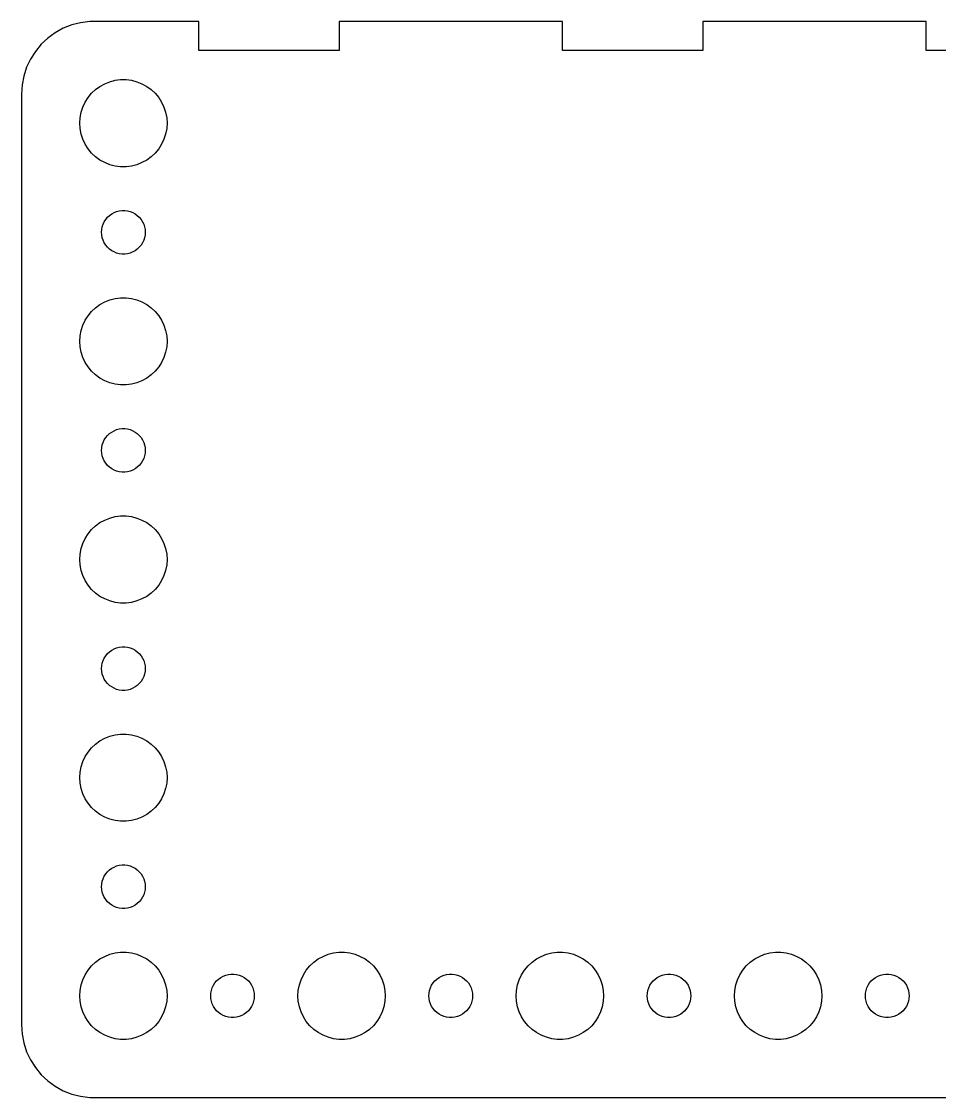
# Model space of a CAD drawing. Header units: metres. Extents: x -67 to 67, y 215 to 457.
# Drawn here: x -67 to -3.9, y 383 to 457 of the extents above; entities that cross this region are included whole.
import ezdxf

# ---------------------------------------------------------------- set-up
doc = ezdxf.new("R2010")
doc.units = ezdxf.units.M

msp = doc.modelspace()

# ---------------------------------------------------------------- linework, layer by layer
for p, q in [((-64.1289, 456.524), (-64.6791, 456.222)), ((-63.5451, 456.755), (-64.1289, 456.524)), ((-62.9369, 456.911), (-63.5451, 456.755)), ((-62.3139, 456.99), (-62.9369, 456.911)), ((-54.8205, 456.99), (-62.3139, 456.99)), ((-54.8205, 455), (-54.8205, 456.99)), ((-29.8205, 456.99), (-45.1795, 456.99)), ((-45.1795, 456.99), (-45.1795, 455)), ((-29.8205, 455), (-29.8205, 456.99)), ((-4.82053, 456.99), (-20.1795, 456.99)), ((-20.1795, 456.99), (-20.1795, 455)), ((-4.82053, 455), (-4.82053, 456.99)), ((-65.1871, 455.853), (-65.6448, 455.423)), ((-64.6791, 456.222), (-65.1871, 455.853)), ((-65.6448, 455.423), (-66.0451, 454.939)), ((-45.1795, 455), (-54.8205, 455)), ((-20.1795, 455), (-29.8205, 455)), ((4.82053, 455), (-4.82053, 455)), ((-66.3815, 454.409), (-66.6489, 453.841)), ((-66.0451, 454.939), (-66.3815, 454.409)), ((-66.6489, 453.841), (-66.8429, 453.243)), ((-66.8429, 453.243), (-66.9606, 452.627)), ((-61.2773, 452.714), (-60.927, 452.853)), ((-60.927, 452.853), (-60.5621, 452.947)), ((-60.5621, 452.947), (-60.1884, 452.994)), ((-60.1884, 452.994), (-59.8116, 452.994)), ((-59.8116, 452.994), (-59.4379, 452.947)), ((-59.4379, 452.947), (-59.0729, 452.853)), ((-59.0729, 452.853), (-58.7227, 452.714)), ((-66.9606, 452.627), (-67, 452)), ((-62.427, 451.763), (-62.1869, 452.054)), ((-62.1869, 452.054), (-61.9123, 452.312)), ((-61.9123, 452.312), (-61.6075, 452.533)), ((-61.6075, 452.533), (-61.2773, 452.714)), ((-58.7227, 452.714), (-58.3925, 452.533)), ((-58.3925, 452.533), (-58.0877, 452.312)), ((-58.0877, 452.312), (-57.8131, 452.054)), ((-57.8131, 452.054), (-57.5729, 451.763)), ((-67, 452), (-67, 388)), ((-62.7893, 451.104), (-62.6289, 451.445)), ((-62.6289, 451.445), (-62.427, 451.763)), ((-57.5729, 451.763), (-57.3711, 451.445)), ((-57.3711, 451.445), (-57.2107, 451.104)), ((-62.9763, 450.376), (-62.9057, 450.746)), ((-62.9057, 450.746), (-62.7893, 451.104)), ((-57.2107, 451.104), (-57.0942, 450.746)), ((-57.0942, 450.746), (-57.0237, 450.376)), ((-63, 450), (-62.9763, 450.376)), ((-62.9763, 449.624), (-63, 450)), ((-57.0237, 450.376), (-57, 450)), ((-57, 450), (-57.0237, 449.624)), ((-62.9057, 449.254), (-62.9763, 449.624)), ((-62.7893, 448.896), (-62.9057, 449.254)), ((-57.0942, 449.254), (-57.2107, 448.896)), ((-57.0237, 449.624), (-57.0942, 449.254)), ((-62.6289, 448.555), (-62.7893, 448.896)), ((-62.427, 448.237), (-62.6289, 448.555)), ((-57.3711, 448.555), (-57.5729, 448.237)), ((-57.2107, 448.896), (-57.3711, 448.555)), ((-62.1869, 447.946), (-62.427, 448.237)), ((-61.9123, 447.688), (-62.1869, 447.946)), ((-61.6075, 447.467), (-61.9123, 447.688)), ((-58.0877, 447.688), (-58.3925, 447.467)), ((-57.8131, 447.946), (-58.0877, 447.688)), ((-57.5729, 448.237), (-57.8131, 447.946)), ((-61.2773, 447.286), (-61.6075, 447.467)), ((-60.927, 447.147), (-61.2773, 447.286)), ((-60.5621, 447.053), (-60.927, 447.147)), ((-60.1884, 447.006), (-60.5621, 447.053)), ((-59.8116, 447.006), (-60.1884, 447.006)), ((-59.4379, 447.053), (-59.8116, 447.006)), ((-59.0729, 447.147), (-59.4379, 447.053)), ((-58.7227, 447.286), (-59.0729, 447.147)), ((-58.3925, 447.467), (-58.7227, 447.286)), ((-60.6387, 443.857), (-60.4635, 443.927)), ((-60.4635, 443.927), (-60.2811, 443.973)), ((-60.2811, 443.973), (-60.0942, 443.997)), ((-60.0942, 443.997), (-59.9058, 443.997)), ((-59.9058, 443.997), (-59.7189, 443.973)), ((-59.7189, 443.973), (-59.5365, 443.927)), ((-59.5365, 443.927), (-59.3613, 443.857)), ((-61.3947, 443.052), (-61.3145, 443.223)), ((-61.3145, 443.223), (-61.2135, 443.382)), ((-61.2135, 443.382), (-61.0934, 443.527)), ((-61.0934, 443.527), (-60.9561, 443.656)), ((-60.9561, 443.656), (-60.8037, 443.766)), ((-60.8037, 443.766), (-60.6387, 443.857)), ((-59.3613, 443.857), (-59.1963, 443.766)), ((-59.1963, 443.766), (-59.0439, 443.656)), ((-59.0439, 443.656), (-58.9065, 443.527)), ((-58.9065, 443.527), (-58.7865, 443.382)), ((-58.7865, 443.382), (-58.6855, 443.223)), ((-58.6855, 443.223), (-58.6053, 443.052)), ((-61.5, 442.5), (-61.4882, 442.688)), ((-61.4882, 442.312), (-61.5, 442.5)), ((-61.4882, 442.688), (-61.4529, 442.873)), ((-61.4529, 442.873), (-61.3947, 443.052)), ((-58.6053, 443.052), (-58.5471, 442.873)), ((-58.5471, 442.873), (-58.5118, 442.688)), ((-58.5118, 442.688), (-58.5, 442.5)), ((-58.5, 442.5), (-58.5118, 442.312)), ((-61.4529, 442.127), (-61.4882, 442.312)), ((-61.3947, 441.948), (-61.4529, 442.127)), ((-61.3145, 441.777), (-61.3947, 441.948)), ((-61.2135, 441.618), (-61.3145, 441.777)), ((-58.6855, 441.777), (-58.7865, 441.618)), ((-58.6053, 441.948), (-58.6855, 441.777)), ((-58.5471, 442.127), (-58.6053, 441.948)), ((-58.5118, 442.312), (-58.5471, 442.127)), ((-61.0934, 441.473), (-61.2135, 441.618)), ((-60.9561, 441.344), (-61.0934, 441.473)), ((-60.8037, 441.234), (-60.9561, 441.344)), ((-60.6387, 441.143), (-60.8037, 441.234)), ((-60.4635, 441.073), (-60.6387, 441.143)), ((-60.2811, 441.027), (-60.4635, 441.073)), ((-60.0942, 441.003), (-60.2811, 441.027)), ((-59.9058, 441.003), (-60.0942, 441.003)), ((-59.7189, 441.027), (-59.9058, 441.003)), ((-59.5365, 441.073), (-59.7189, 441.027)), ((-59.3613, 441.143), (-59.5365, 441.073)), ((-59.1963, 441.234), (-59.3613, 441.143)), ((-59.0439, 441.344), (-59.1963, 441.234)), ((-58.9065, 441.473), (-59.0439, 441.344)), ((-58.7865, 441.618), (-58.9065, 441.473)), ((-60.5621, 437.947), (-60.1884, 437.994)), ((-60.1884, 437.994), (-59.8116, 437.994)), ((-59.8116, 437.994), (-59.4379, 437.947)), ((-62.1869, 437.054), (-61.9123, 437.312)), ((-61.9123, 437.312), (-61.6075, 437.533)), ((-61.6075, 437.533), (-61.2773, 437.714)), ((-61.2773, 437.714), (-60.927, 437.853)), ((-60.927, 437.853), (-60.5621, 437.947)), ((-59.4379, 437.947), (-59.0729, 437.853)), ((-59.0729, 437.853), (-58.7227, 437.714)), ((-58.7227, 437.714), (-58.3925, 437.533)), ((-58.3925, 437.533), (-58.0877, 437.312)), ((-58.0877, 437.312), (-57.8131, 437.054)), ((-62.6289, 436.445), (-62.427, 436.763)), ((-62.427, 436.763), (-62.1869, 437.054)), ((-57.8131, 437.054), (-57.5729, 436.763)), ((-57.5729, 436.763), (-57.3711, 436.445)), ((-62.9763, 435.376), (-62.9057, 435.746)), ((-62.9057, 435.746), (-62.7893, 436.104)), ((-62.7893, 436.104), (-62.6289, 436.445)), ((-57.3711, 436.445), (-57.2107, 436.104)), ((-57.2107, 436.104), (-57.0942, 435.746)), ((-57.0942, 435.746), (-57.0237, 435.376)), ((-63, 435), (-62.9763, 435.376)), ((-57.0237, 435.376), (-57, 435)), ((-62.9763, 434.624), (-63, 435)), ((-62.9057, 434.254), (-62.9763, 434.624)), ((-57.0237, 434.624), (-57.0942, 434.254)), ((-57, 435), (-57.0237, 434.624)), ((-62.7893, 433.896), (-62.9057, 434.254)), ((-62.6289, 433.555), (-62.7893, 433.896)), ((-62.427, 433.237), (-62.6289, 433.555)), ((-57.3711, 433.555), (-57.5729, 433.237)), ((-57.2107, 433.896), (-57.3711, 433.555)), ((-57.0942, 434.254), (-57.2107, 433.896)), ((-62.1869, 432.946), (-62.427, 433.237)), ((-61.9123, 432.688), (-62.1869, 432.946)), ((-57.8131, 432.946), (-58.0877, 432.688)), ((-57.5729, 433.237), (-57.8131, 432.946)), ((-61.6075, 432.467), (-61.9123, 432.688)), ((-61.2773, 432.286), (-61.6075, 432.467)), ((-60.927, 432.147), (-61.2773, 432.286)), ((-60.5621, 432.053), (-60.927, 432.147)), ((-60.1884, 432.006), (-60.5621, 432.053)), ((-59.4379, 432.053), (-59.8116, 432.006)), ((-59.0729, 432.147), (-59.4379, 432.053)), ((-58.7227, 432.286), (-59.0729, 432.147)), ((-58.3925, 432.467), (-58.7227, 432.286)), ((-58.0877, 432.688), (-58.3925, 432.467)), ((-59.8116, 432.006), (-60.1884, 432.006)), ((-61.3145, 428.223), (-61.2135, 428.382)), ((-61.2135, 428.382), (-61.0934, 428.527)), ((-61.0934, 428.527), (-60.9561, 428.656)), ((-60.9561, 428.656), (-60.8037, 428.766)), ((-60.8037, 428.766), (-60.6387, 428.857)), ((-60.6387, 428.857), (-60.4635, 428.927)), ((-60.4635, 428.927), (-60.2811, 428.973)), ((-60.2811, 428.973), (-60.0942, 428.997)), ((-60.0942, 428.997), (-59.9058, 428.997)), ((-59.9058, 428.997), (-59.7189, 428.973)), ((-59.7189, 428.973), (-59.5365, 428.927)), ((-59.5365, 428.927), (-59.3613, 428.857)), ((-59.3613, 428.857), (-59.1963, 428.766)), ((-59.1963, 428.766), (-59.0439, 428.656)), ((-59.0439, 428.656), (-58.9065, 428.527)), ((-58.9065, 428.527), (-58.7865, 428.382)), ((-58.7865, 428.382), (-58.6855, 428.223)), ((-61.5, 427.5), (-61.4882, 427.688)), ((-61.4882, 427.688), (-61.4529, 427.873)), ((-61.4529, 427.873), (-61.3947, 428.052)), ((-61.3947, 428.052), (-61.3145, 428.223)), ((-58.6855, 428.223), (-58.6053, 428.052)), ((-58.6053, 428.052), (-58.5471, 427.873)), ((-58.5471, 427.873), (-58.5118, 427.688)), ((-58.5118, 427.688), (-58.5, 427.5)), ((-61.4882, 427.312), (-61.5, 427.5)), ((-61.4529, 427.127), (-61.4882, 427.312)), ((-61.3947, 426.948), (-61.4529, 427.127)), ((-61.3145, 426.777), (-61.3947, 426.948)), ((-58.6053, 426.948), (-58.6855, 426.777)), ((-58.5471, 427.127), (-58.6053, 426.948)), ((-58.5118, 427.312), (-58.5471, 427.127)), ((-58.5, 427.5), (-58.5118, 427.312)), ((-61.2135, 426.618), (-61.3145, 426.777)), ((-61.0934, 426.473), (-61.2135, 426.618)), ((-60.9561, 426.344), (-61.0934, 426.473)), ((-60.8037, 426.234), (-60.9561, 426.344)), ((-60.6387, 426.143), (-60.8037, 426.234)), ((-60.4635, 426.073), (-60.6387, 426.143)), ((-59.3613, 426.143), (-59.5365, 426.073)), ((-59.1963, 426.234), (-59.3613, 426.143)), ((-59.0439, 426.344), (-59.1963, 426.234)), ((-58.9065, 426.473), (-59.0439, 426.344)), ((-58.7865, 426.618), (-58.9065, 426.473)), ((-58.6855, 426.777), (-58.7865, 426.618)), ((-60.2811, 426.027), (-60.4635, 426.073)), ((-60.0942, 426.003), (-60.2811, 426.027)), ((-59.9058, 426.003), (-60.0942, 426.003)), ((-59.7189, 426.027), (-59.9058, 426.003)), ((-59.5365, 426.073), (-59.7189, 426.027)), ((-61.9123, 422.312), (-61.6075, 422.533)), ((-61.6075, 422.533), (-61.2773, 422.714)), ((-61.2773, 422.714), (-60.927, 422.853)), ((-60.927, 422.853), (-60.5621, 422.947)), ((-60.5621, 422.947), (-60.1884, 422.994)), ((-60.1884, 422.994), (-59.8116, 422.994)), ((-59.8116, 422.994), (-59.4379, 422.947)), ((-59.4379, 422.947), (-59.0729, 422.853)), ((-59.0729, 422.853), (-58.7227, 422.714)), ((-58.7227, 422.714), (-58.3925, 422.533)), ((-58.3925, 422.533), (-58.0877, 422.312)), ((-62.6289, 421.445), (-62.427, 421.763)), ((-62.427, 421.763), (-62.1869, 422.054)), ((-62.1869, 422.054), (-61.9123, 422.312)), ((-58.0877, 422.312), (-57.8131, 422.054)), ((-57.8131, 422.054), (-57.5729, 421.763)), ((-57.5729, 421.763), (-57.3711, 421.445)), ((-62.9057, 420.746), (-62.7893, 421.104)), ((-62.7893, 421.104), (-62.6289, 421.445)), ((-57.3711, 421.445), (-57.2107, 421.104)), ((-57.2107, 421.104), (-57.0942, 420.746)), ((-63, 420), (-62.9763, 420.376)), ((-62.9763, 420.376), (-62.9057, 420.746)), ((-57.0942, 420.746), (-57.0237, 420.376)), ((-57.0237, 420.376), (-57, 420)), ((-62.9763, 419.624), (-63, 420)), ((-62.9057, 419.254), (-62.9763, 419.624)), ((-57.0237, 419.624), (-57.0942, 419.254)), ((-57, 420), (-57.0237, 419.624)), ((-62.7893, 418.896), (-62.9057, 419.254)), ((-62.6289, 418.555), (-62.7893, 418.896)), ((-57.2107, 418.896), (-57.3711, 418.555)), ((-57.0942, 419.254), (-57.2107, 418.896)), ((-62.427, 418.237), (-62.6289, 418.555)), ((-62.1869, 417.946), (-62.427, 418.237)), ((-57.5729, 418.237), (-57.8131, 417.946)), ((-57.3711, 418.555), (-57.5729, 418.237)), ((-61.9123, 417.688), (-62.1869, 417.946)), ((-61.6075, 417.467), (-61.9123, 417.688)), ((-61.2773, 417.286), (-61.6075, 417.467)), ((-60.927, 417.147), (-61.2773, 417.286)), ((-58.7227, 417.286), (-59.0729, 417.147)), ((-58.3925, 417.467), (-58.7227, 417.286)), ((-58.0877, 417.688), (-58.3925, 417.467)), ((-57.8131, 417.946), (-58.0877, 417.688)), ((-60.5621, 417.053), (-60.927, 417.147)), ((-60.1884, 417.006), (-60.5621, 417.053)), ((-59.8116, 417.006), (-60.1884, 417.006)), ((-59.4379, 417.053), (-59.8116, 417.006)), ((-59.0729, 417.147), (-59.4379, 417.053)), ((-61.0934, 413.527), (-60.9561, 413.656)), ((-60.9561, 413.656), (-60.8037, 413.766)), ((-60.8037, 413.766), (-60.6387, 413.857)), ((-60.6387, 413.857), (-60.4635, 413.927)), ((-60.4635, 413.927), (-60.2811, 413.973)), ((-60.2811, 413.973), (-60.0942, 413.997)), ((-60.0942, 413.997), (-59.9058, 413.997)), ((-59.9058, 413.997), (-59.7189, 413.973)), ((-59.7189, 413.973), (-59.5365, 413.927)), ((-59.5365, 413.927), (-59.3613, 413.857)), ((-59.3613, 413.857), (-59.1963, 413.766)), ((-59.1963, 413.766), (-59.0439, 413.656)), ((-59.0439, 413.656), (-58.9065, 413.527)), ((-61.4882, 412.688), (-61.4529, 412.873)), ((-61.4529, 412.873), (-61.3947, 413.052)), ((-61.3947, 413.052), (-61.3145, 413.223)), ((-61.3145, 413.223), (-61.2135, 413.382)), ((-61.2135, 413.382), (-61.0934, 413.527)), ((-58.9065, 413.527), (-58.7865, 413.382)), ((-58.7865, 413.382), (-58.6855, 413.223)), ((-58.6855, 413.223), (-58.6053, 413.052)), ((-58.6053, 413.052), (-58.5471, 412.873)), ((-58.5471, 412.873), (-58.5118, 412.688)), ((-61.5, 412.5), (-61.4882, 412.688)), ((-61.4882, 412.312), (-61.5, 412.5)), ((-61.4529, 412.127), (-61.4882, 412.312)), ((-61.3947, 411.948), (-61.4529, 412.127)), ((-58.5471, 412.127), (-58.6053, 411.948)), ((-58.5118, 412.312), (-58.5471, 412.127)), ((-58.5118, 412.688), (-58.5, 412.5)), ((-58.5, 412.5), (-58.5118, 412.312)), ((-61.3145, 411.777), (-61.3947, 411.948)), ((-61.2135, 411.618), (-61.3145, 411.777)), ((-61.0934, 411.473), (-61.2135, 411.618)), ((-60.9561, 411.344), (-61.0934, 411.473)), ((-60.8037, 411.234), (-60.9561, 411.344)), ((-59.0439, 411.344), (-59.1963, 411.234)), ((-58.9065, 411.473), (-59.0439, 411.344)), ((-58.7865, 411.618), (-58.9065, 411.473)), ((-58.6855, 411.777), (-58.7865, 411.618)), ((-58.6053, 411.948), (-58.6855, 411.777)), ((-60.6387, 411.143), (-60.8037, 411.234)), ((-60.4635, 411.073), (-60.6387, 411.143)), ((-60.2811, 411.027), (-60.4635, 411.073)), ((-60.0942, 411.003), (-60.2811, 411.027)), ((-59.9058, 411.003), (-60.0942, 411.003)), ((-59.7189, 411.027), (-59.9058, 411.003)), ((-59.5365, 411.073), (-59.7189, 411.027)), ((-59.3613, 411.143), (-59.5365, 411.073)), ((-59.1963, 411.234), (-59.3613, 411.143)), ((-61.6075, 407.533), (-61.2773, 407.714)), ((-61.2773, 407.714), (-60.927, 407.853)), ((-60.927, 407.853), (-60.5621, 407.947)), ((-60.5621, 407.947), (-60.1884, 407.994)), ((-60.1884, 407.994), (-59.8116, 407.994)), ((-59.8116, 407.994), (-59.4379, 407.947)), ((-59.4379, 407.947), (-59.0729, 407.853)), ((-59.0729, 407.853), (-58.7227, 407.714)), ((-58.7227, 407.714), (-58.3925, 407.533)), ((-62.427, 406.763), (-62.1869, 407.054)), ((-62.1869, 407.054), (-61.9123, 407.312)), ((-61.9123, 407.312), (-61.6075, 407.533)), ((-58.3925, 407.533), (-58.0877, 407.312)), ((-58.0877, 407.312), (-57.8131, 407.054)), ((-57.8131, 407.054), (-57.5729, 406.763)), ((-62.7893, 406.104), (-62.6289, 406.445)), ((-62.6289, 406.445), (-62.427, 406.763)), ((-57.5729, 406.763), (-57.3711, 406.445)), ((-57.3711, 406.445), (-57.2107, 406.104)), ((-62.9763, 405.376), (-62.9057, 405.746)), ((-62.9057, 405.746), (-62.7893, 406.104)), ((-57.2107, 406.104), (-57.0942, 405.746)), ((-57.0942, 405.746), (-57.0237, 405.376)), ((-63, 405), (-62.9763, 405.376)), ((-62.9763, 404.624), (-63, 405)), ((-57.0237, 405.376), (-57, 405)), ((-57, 405), (-57.0237, 404.624)), ((-62.9057, 404.254), (-62.9763, 404.624)), ((-62.7893, 403.896), (-62.9057, 404.254)), ((-57.0942, 404.254), (-57.2107, 403.896)), ((-57.0237, 404.624), (-57.0942, 404.254)), ((-62.6289, 403.555), (-62.7893, 403.896)), ((-62.427, 403.237), (-62.6289, 403.555)), ((-62.1869, 402.946), (-62.427, 403.237)), ((-57.5729, 403.237), (-57.8131, 402.946)), ((-57.3711, 403.555), (-57.5729, 403.237)), ((-57.2107, 403.896), (-57.3711, 403.555)), ((-61.9123, 402.688), (-62.1869, 402.946)), ((-61.6075, 402.467), (-61.9123, 402.688)), ((-61.2773, 402.286), (-61.6075, 402.467)), ((-58.3925, 402.467), (-58.7227, 402.286)), ((-58.0877, 402.688), (-58.3925, 402.467)), ((-57.8131, 402.946), (-58.0877, 402.688)), ((-60.927, 402.147), (-61.2773, 402.286)), ((-60.5621, 402.053), (-60.927, 402.147)), ((-60.1884, 402.006), (-60.5621, 402.053)), ((-59.8116, 402.006), (-60.1884, 402.006)), ((-59.4379, 402.053), (-59.8116, 402.006)), ((-59.0729, 402.147), (-59.4379, 402.053)), ((-58.7227, 402.286), (-59.0729, 402.147)), ((-60.9561, 398.656), (-60.8037, 398.766)), ((-60.8037, 398.766), (-60.6387, 398.857)), ((-60.6387, 398.857), (-60.4635, 398.927)), ((-60.4635, 398.927), (-60.2811, 398.973)), ((-60.2811, 398.973), (-60.0942, 398.997)), ((-60.0942, 398.997), (-59.9058, 398.997)), ((-59.9058, 398.997), (-59.7189, 398.973)), ((-59.7189, 398.973), (-59.5365, 398.927)), ((-59.5365, 398.927), (-59.3613, 398.857)), ((-59.3613, 398.857), (-59.1963, 398.766)), ((-59.1963, 398.766), (-59.0439, 398.656)), ((-61.4529, 397.873), (-61.3947, 398.052)), ((-61.3947, 398.052), (-61.3145, 398.223)), ((-61.3145, 398.223), (-61.2135, 398.382)), ((-61.2135, 398.382), (-61.0934, 398.527)), ((-61.0934, 398.527), (-60.9561, 398.656)), ((-59.0439, 398.656), (-58.9065, 398.527)), ((-58.9065, 398.527), (-58.7865, 398.382)), ((-58.7865, 398.382), (-58.6855, 398.223)), ((-58.6855, 398.223), (-58.6053, 398.052)), ((-58.6053, 398.052), (-58.5471, 397.873)), ((-61.5, 397.5), (-61.4882, 397.688)), ((-61.4882, 397.312), (-61.5, 397.5)), ((-61.4882, 397.688), (-61.4529, 397.873)), ((-61.4529, 397.127), (-61.4882, 397.312)), ((-58.5471, 397.873), (-58.5118, 397.688)), ((-58.5118, 397.312), (-58.5471, 397.127)), ((-58.5118, 397.688), (-58.5, 397.5)), ((-58.5, 397.5), (-58.5118, 397.312)), ((-61.3947, 396.948), (-61.4529, 397.127)), ((-61.3145, 396.777), (-61.3947, 396.948)), ((-61.2135, 396.618), (-61.3145, 396.777)), ((-61.0934, 396.473), (-61.2135, 396.618)), ((-58.7865, 396.618), (-58.9065, 396.473)), ((-58.6855, 396.777), (-58.7865, 396.618)), ((-58.6053, 396.948), (-58.6855, 396.777)), ((-58.5471, 397.127), (-58.6053, 396.948)), ((-60.9561, 396.344), (-61.0934, 396.473)), ((-60.8037, 396.234), (-60.9561, 396.344)), ((-60.6387, 396.143), (-60.8037, 396.234)), ((-60.4635, 396.073), (-60.6387, 396.143)), ((-60.2811, 396.027), (-60.4635, 396.073)), ((-60.0942, 396.003), (-60.2811, 396.027)), ((-59.9058, 396.003), (-60.0942, 396.003)), ((-59.7189, 396.027), (-59.9058, 396.003)), ((-59.5365, 396.073), (-59.7189, 396.027)), ((-59.3613, 396.143), (-59.5365, 396.073)), ((-59.1963, 396.234), (-59.3613, 396.143)), ((-59.0439, 396.344), (-59.1963, 396.234)), ((-58.9065, 396.473), (-59.0439, 396.344)), ((-61.2773, 392.714), (-60.927, 392.853)), ((-60.927, 392.853), (-60.5621, 392.947)), ((-60.5621, 392.947), (-60.1884, 392.994)), ((-60.1884, 392.994), (-59.8116, 392.994)), ((-59.8116, 392.994), (-59.4379, 392.947)), ((-59.4379, 392.947), (-59.0729, 392.853)), ((-59.0729, 392.853), (-58.7227, 392.714)), ((-46.2773, 392.714), (-45.927, 392.853)), ((-45.927, 392.853), (-45.5621, 392.947)), ((-45.5621, 392.947), (-45.1884, 392.994)), ((-45.1884, 392.994), (-44.8116, 392.994)), ((-44.8116, 392.994), (-44.4379, 392.947)), ((-44.4379, 392.947), (-44.0729, 392.853)), ((-44.0729, 392.853), (-43.7227, 392.714)), ((-31.2773, 392.714), (-30.927, 392.853)), ((-30.927, 392.853), (-30.5621, 392.947)), ((-30.5621, 392.947), (-30.1884, 392.994)), ((-30.1884, 392.994), (-29.8116, 392.994)), ((-29.8116, 392.994), (-29.4379, 392.947)), ((-29.4379, 392.947), (-29.0729, 392.853)), ((-29.0729, 392.853), (-28.7227, 392.714)), ((-16.2773, 392.714), (-15.927, 392.853)), ((-15.927, 392.853), (-15.5621, 392.947)), ((-15.5621, 392.947), (-15.1884, 392.994)), ((-15.1884, 392.994), (-14.8116, 392.994)), ((-14.8116, 392.994), (-14.4379, 392.947)), ((-14.4379, 392.947), (-14.0729, 392.853)), ((-14.0729, 392.853), (-13.7227, 392.714)), ((-62.1869, 392.054), (-61.9123, 392.312)), ((-61.9123, 392.312), (-61.6075, 392.533)), ((-61.6075, 392.533), (-61.2773, 392.714)), ((-58.7227, 392.714), (-58.3925, 392.533)), ((-58.3925, 392.533), (-58.0877, 392.312)), ((-58.0877, 392.312), (-57.8131, 392.054)), ((-47.1869, 392.054), (-46.9123, 392.312)), ((-46.9123, 392.312), (-46.6075, 392.533)), ((-46.6075, 392.533), (-46.2773, 392.714)), ((-43.7227, 392.714), (-43.3925, 392.533)), ((-43.3925, 392.533), (-43.0877, 392.312)), ((-43.0877, 392.312), (-42.8131, 392.054)), ((-32.1869, 392.054), (-31.9123, 392.312)), ((-31.9123, 392.312), (-31.6075, 392.533)), ((-31.6075, 392.533), (-31.2773, 392.714)), ((-28.7227, 392.714), (-28.3925, 392.533)), ((-28.3925, 392.533), (-28.0877, 392.312)), ((-28.0877, 392.312), (-27.8131, 392.054)), ((-17.1869, 392.054), (-16.9123, 392.312)), ((-16.9123, 392.312), (-16.6075, 392.533)), ((-16.6075, 392.533), (-16.2773, 392.714)), ((-13.7227, 392.714), (-13.3925, 392.533)), ((-13.3925, 392.533), (-13.0877, 392.312)), ((-13.0877, 392.312), (-12.8131, 392.054)), ((-62.7893, 391.104), (-62.6289, 391.445)), ((-62.6289, 391.445), (-62.427, 391.763)), ((-62.427, 391.763), (-62.1869, 392.054)), ((-57.8131, 392.054), (-57.5729, 391.763)), ((-57.5729, 391.763), (-57.3711, 391.445)), ((-57.3711, 391.445), (-57.2107, 391.104)), ((-53.3037, 391.266), (-53.1387, 391.357)), ((-53.1387, 391.357), (-52.9635, 391.427)), ((-52.9635, 391.427), (-52.7811, 391.473)), ((-52.7811, 391.473), (-52.5942, 391.497)), ((-52.5942, 391.497), (-52.4058, 391.497)), ((-52.4058, 391.497), (-52.2189, 391.473)), ((-52.2189, 391.473), (-52.0365, 391.427)), ((-52.0365, 391.427), (-51.8613, 391.357)), ((-51.8613, 391.357), (-51.6963, 391.266)), ((-47.7893, 391.104), (-47.6289, 391.445)), ((-47.6289, 391.445), (-47.427, 391.763)), ((-47.427, 391.763), (-47.1869, 392.054)), ((-42.8131, 392.054), (-42.5729, 391.763)), ((-42.5729, 391.763), (-42.3711, 391.445)), ((-42.3711, 391.445), (-42.2107, 391.104)), ((-38.3037, 391.266), (-38.1387, 391.357)), ((-38.1387, 391.357), (-37.9635, 391.427)), ((-37.9635, 391.427), (-37.7811, 391.473)), ((-37.7811, 391.473), (-37.5942, 391.497)), ((-37.5942, 391.497), (-37.4058, 391.497)), ((-37.4058, 391.497), (-37.2189, 391.473)), ((-37.2189, 391.473), (-37.0365, 391.427)), ((-37.0365, 391.427), (-36.8613, 391.357)), ((-36.8613, 391.357), (-36.6963, 391.266)), ((-32.7893, 391.104), (-32.6289, 391.445)), ((-32.6289, 391.445), (-32.427, 391.763)), ((-32.427, 391.763), (-32.1869, 392.054)), ((-27.8131, 392.054), (-27.5729, 391.763)), ((-27.5729, 391.763), (-27.3711, 391.445)), ((-27.3711, 391.445), (-27.2107, 391.104)), ((-23.3037, 391.266), (-23.1387, 391.357)), ((-23.1387, 391.357), (-22.9635, 391.427)), ((-22.9635, 391.427), (-22.7811, 391.473)), ((-22.7811, 391.473), (-22.5942, 391.497)), ((-22.5942, 391.497), (-22.4058, 391.497)), ((-22.4058, 391.497), (-22.2189, 391.473)), ((-22.2189, 391.473), (-22.0365, 391.427)), ((-22.0365, 391.427), (-21.8613, 391.357)), ((-21.8613, 391.357), (-21.6963, 391.266)), ((-17.7893, 391.104), (-17.6289, 391.445)), ((-17.6289, 391.445), (-17.427, 391.763)), ((-17.427, 391.763), (-17.1869, 392.054)), ((-12.8131, 392.054), (-12.5729, 391.763)), ((-12.5729, 391.763), (-12.3711, 391.445)), ((-12.3711, 391.445), (-12.2107, 391.104)), ((-8.30373, 391.266), (-8.13866, 391.357)), ((-8.13866, 391.357), (-7.96352, 391.427)), ((-7.96352, 391.427), (-7.78107, 391.473)), ((-7.78107, 391.473), (-7.59418, 391.497)), ((-7.59418, 391.497), (-7.40581, 391.497)), ((-7.40581, 391.497), (-7.21892, 391.473)), ((-7.21892, 391.473), (-7.03647, 391.427)), ((-7.03647, 391.427), (-6.86133, 391.357)), ((-6.86133, 391.357), (-6.69626, 391.266)), ((-62.9763, 390.376), (-62.9057, 390.746)), ((-62.9057, 390.746), (-62.7893, 391.104)), ((-57.2107, 391.104), (-57.0942, 390.746)), ((-57.0942, 390.746), (-57.0237, 390.376)), ((-53.8947, 390.552), (-53.8145, 390.723)), ((-53.8145, 390.723), (-53.7135, 390.882)), ((-53.7135, 390.882), (-53.5934, 391.027)), ((-53.5934, 391.027), (-53.4561, 391.156)), ((-53.4561, 391.156), (-53.3037, 391.266)), ((-51.6963, 391.266), (-51.5439, 391.156)), ((-51.5439, 391.156), (-51.4065, 391.027)), ((-51.4065, 391.027), (-51.2865, 390.882)), ((-51.2865, 390.882), (-51.1855, 390.723)), ((-51.1855, 390.723), (-51.1053, 390.552)), ((-47.9763, 390.376), (-47.9057, 390.746)), ((-47.9057, 390.746), (-47.7893, 391.104)), ((-42.2107, 391.104), (-42.0942, 390.746)), ((-42.0942, 390.746), (-42.0237, 390.376)), ((-38.8947, 390.552), (-38.8145, 390.723)), ((-38.8145, 390.723), (-38.7135, 390.882)), ((-38.7135, 390.882), (-38.5934, 391.027)), ((-38.5934, 391.027), (-38.4561, 391.156)), ((-38.4561, 391.156), (-38.3037, 391.266)), ((-36.6963, 391.266), (-36.5439, 391.156)), ((-36.5439, 391.156), (-36.4065, 391.027)), ((-36.4065, 391.027), (-36.2865, 390.882)), ((-36.2865, 390.882), (-36.1855, 390.723)), ((-36.1855, 390.723), (-36.1053, 390.552)), ((-32.9763, 390.376), (-32.9057, 390.746)), ((-32.9057, 390.746), (-32.7893, 391.104)), ((-27.2107, 391.104), (-27.0942, 390.746)), ((-27.0942, 390.746), (-27.0237, 390.376)), ((-23.8947, 390.552), (-23.8145, 390.723)), ((-23.8145, 390.723), (-23.7135, 390.882)), ((-23.7135, 390.882), (-23.5934, 391.027)), ((-23.5934, 391.027), (-23.4561, 391.156)), ((-23.4561, 391.156), (-23.3037, 391.266)), ((-21.6963, 391.266), (-21.5439, 391.156)), ((-21.5439, 391.156), (-21.4065, 391.027)), ((-21.4065, 391.027), (-21.2865, 390.882)), ((-21.2865, 390.882), (-21.1855, 390.723)), ((-21.1855, 390.723), (-21.1053, 390.552)), ((-17.9763, 390.376), (-17.9057, 390.746)), ((-17.9057, 390.746), (-17.7893, 391.104)), ((-12.2107, 391.104), (-12.0942, 390.746)), ((-12.0942, 390.746), (-12.0237, 390.376)), ((-8.89465, 390.552), (-8.81445, 390.723)), ((-8.81445, 390.723), (-8.71352, 390.882)), ((-8.71352, 390.882), (-8.59344, 391.027)), ((-8.59344, 391.027), (-8.45613, 391.156)), ((-8.45613, 391.156), (-8.30373, 391.266)), ((-6.69626, 391.266), (-6.54385, 391.156)), ((-6.54385, 391.156), (-6.40654, 391.027)), ((-6.40654, 391.027), (-6.28647, 390.882)), ((-6.28647, 390.882), (-6.18553, 390.723)), ((-6.18553, 390.723), (-6.10533, 390.552)), ((-63, 390), (-62.9763, 390.376)), ((-62.9763, 389.624), (-63, 390)), ((-57.0237, 390.376), (-57, 390)), ((-57, 390), (-57.0237, 389.624)), ((-54, 390), (-53.9882, 390.188)), ((-53.9882, 389.812), (-54, 390)), ((-53.9882, 390.188), (-53.9529, 390.373)), ((-53.9529, 390.373), (-53.8947, 390.552)), ((-51.1053, 390.552), (-51.0471, 390.373)), ((-51.0471, 390.373), (-51.0118, 390.188)), ((-51.0118, 390.188), (-51, 390)), ((-51, 390), (-51.0118, 389.812)), ((-48, 390), (-47.9763, 390.376)), ((-47.9763, 389.624), (-48, 390)), ((-42.0237, 390.376), (-42, 390)), ((-42, 390), (-42.0237, 389.624)), ((-39, 390), (-38.9882, 390.188)), ((-38.9882, 389.812), (-39, 390)), ((-38.9882, 390.188), (-38.9529, 390.373)), ((-38.9529, 390.373), (-38.8947, 390.552)), ((-36.1053, 390.552), (-36.0471, 390.373)), ((-36.0471, 390.373), (-36.0118, 390.188)), ((-36.0118, 390.188), (-36, 390)), ((-36, 390), (-36.0118, 389.812)), ((-33, 390), (-32.9763, 390.376)), ((-32.9763, 389.624), (-33, 390)), ((-27.0237, 390.376), (-27, 390)), ((-27, 390), (-27.0237, 389.624)), ((-24, 390), (-23.9882, 390.188)), ((-23.9882, 389.812), (-24, 390)), ((-23.9882, 390.188), (-23.9529, 390.373)), ((-23.9529, 390.373), (-23.8947, 390.552)), ((-21.1053, 390.552), (-21.0471, 390.373)), ((-21.0471, 390.373), (-21.0118, 390.188)), ((-21.0118, 390.188), (-21, 390)), ((-21, 390), (-21.0118, 389.812)), ((-18, 390), (-17.9763, 390.376)), ((-17.9763, 389.624), (-18, 390)), ((-12.0237, 390.376), (-12, 390)), ((-12, 390), (-12.0237, 389.624)), ((-9, 390), (-8.98816, 390.188)), ((-8.98816, 389.812), (-9, 390)), ((-8.98816, 390.188), (-8.95287, 390.373)), ((-8.95287, 390.373), (-8.89465, 390.552)), ((-6.10533, 390.552), (-6.04712, 390.373)), ((-6.04712, 390.373), (-6.01183, 390.188)), ((-6.01183, 390.188), (-6, 390)), ((-6, 390), (-6.01183, 389.812)), ((-62.9057, 389.254), (-62.9763, 389.624)), ((-62.7893, 388.896), (-62.9057, 389.254)), ((-57.0942, 389.254), (-57.2107, 388.896)), ((-57.0237, 389.624), (-57.0942, 389.254)), ((-53.9529, 389.627), (-53.9882, 389.812)), ((-53.8947, 389.448), (-53.9529, 389.627)), ((-53.8145, 389.277), (-53.8947, 389.448)), ((-53.7135, 389.118), (-53.8145, 389.277)), ((-51.1855, 389.277), (-51.2865, 389.118)), ((-51.1053, 389.448), (-51.1855, 389.277)), ((-51.0471, 389.627), (-51.1053, 389.448)), ((-51.0118, 389.812), (-51.0471, 389.627)), ((-47.9057, 389.254), (-47.9763, 389.624)), ((-47.7893, 388.896), (-47.9057, 389.254)), ((-42.0942, 389.254), (-42.2107, 388.896)), ((-42.0237, 389.624), (-42.0942, 389.254)), ((-38.9529, 389.627), (-38.9882, 389.812)), ((-38.8947, 389.448), (-38.9529, 389.627)), ((-38.8145, 389.277), (-38.8947, 389.448)), ((-38.7135, 389.118), (-38.8145, 389.277)), ((-36.1855, 389.277), (-36.2865, 389.118)), ((-36.1053, 389.448), (-36.1855, 389.277)), ((-36.0471, 389.627), (-36.1053, 389.448)), ((-36.0118, 389.812), (-36.0471, 389.627)), ((-32.9057, 389.254), (-32.9763, 389.624)), ((-32.7893, 388.896), (-32.9057, 389.254)), ((-27.0942, 389.254), (-27.2107, 388.896)), ((-27.0237, 389.624), (-27.0942, 389.254)), ((-23.9529, 389.627), (-23.9882, 389.812)), ((-23.8947, 389.448), (-23.9529, 389.627)), ((-23.8145, 389.277), (-23.8947, 389.448)), ((-23.7135, 389.118), (-23.8145, 389.277)), ((-21.1855, 389.277), (-21.2865, 389.118)), ((-21.1053, 389.448), (-21.1855, 389.277)), ((-21.0471, 389.627), (-21.1053, 389.448)), ((-21.0118, 389.812), (-21.0471, 389.627)), ((-17.9057, 389.254), (-17.9763, 389.624)), ((-17.7893, 388.896), (-17.9057, 389.254)), ((-12.0942, 389.254), (-12.2107, 388.896)), ((-12.0237, 389.624), (-12.0942, 389.254)), ((-8.95287, 389.627), (-8.98816, 389.812)), ((-8.89465, 389.448), (-8.95287, 389.627)), ((-8.81445, 389.277), (-8.89465, 389.448)), ((-8.71352, 389.118), (-8.81445, 389.277)), ((-6.18553, 389.277), (-6.28647, 389.118)), ((-6.10533, 389.448), (-6.18553, 389.277)), ((-6.04712, 389.627), (-6.10533, 389.448)), ((-6.01183, 389.812), (-6.04712, 389.627)), ((-62.6289, 388.555), (-62.7893, 388.896)), ((-62.427, 388.237), (-62.6289, 388.555)), ((-57.3711, 388.555), (-57.5729, 388.237)), ((-57.2107, 388.896), (-57.3711, 388.555)), ((-53.5934, 388.973), (-53.7135, 389.118)), ((-53.4561, 388.844), (-53.5934, 388.973)), ((-53.3037, 388.734), (-53.4561, 388.844)), ((-53.1387, 388.643), (-53.3037, 388.734)), ((-52.9635, 388.573), (-53.1387, 388.643)), ((-52.7811, 388.527), (-52.9635, 388.573)), ((-52.5942, 388.503), (-52.7811, 388.527)), ((-52.4058, 388.503), (-52.5942, 388.503)), ((-52.2189, 388.527), (-52.4058, 388.503)), ((-52.0365, 388.573), (-52.2189, 388.527)), ((-51.8613, 388.643), (-52.0365, 388.573)), ((-51.6963, 388.734), (-51.8613, 388.643)), ((-51.5439, 388.844), (-51.6963, 388.734)), ((-51.4065, 388.973), (-51.5439, 388.844)), ((-51.2865, 389.118), (-51.4065, 388.973)), ((-47.6289, 388.555), (-47.7893, 388.896)), ((-47.427, 388.237), (-47.6289, 388.555)), ((-42.3711, 388.555), (-42.5729, 388.237)), ((-42.2107, 388.896), (-42.3711, 388.555)), ((-38.5934, 388.973), (-38.7135, 389.118)), ((-38.4561, 388.844), (-38.5934, 388.973)), ((-38.3037, 388.734), (-38.4561, 388.844)), ((-38.1387, 388.643), (-38.3037, 388.734)), ((-37.9635, 388.573), (-38.1387, 388.643)), ((-37.7811, 388.527), (-37.9635, 388.573)), ((-37.5942, 388.503), (-37.7811, 388.527)), ((-37.4058, 388.503), (-37.5942, 388.503)), ((-37.2189, 388.527), (-37.4058, 388.503)), ((-37.0365, 388.573), (-37.2189, 388.527)), ((-36.8613, 388.643), (-37.0365, 388.573)), ((-36.6963, 388.734), (-36.8613, 388.643)), ((-36.5439, 388.844), (-36.6963, 388.734)), ((-36.4065, 388.973), (-36.5439, 388.844)), ((-36.2865, 389.118), (-36.4065, 388.973)), ((-32.6289, 388.555), (-32.7893, 388.896)), ((-32.427, 388.237), (-32.6289, 388.555)), ((-27.3711, 388.555), (-27.5729, 388.237)), ((-27.2107, 388.896), (-27.3711, 388.555)), ((-23.5934, 388.973), (-23.7135, 389.118)), ((-23.4561, 388.844), (-23.5934, 388.973)), ((-23.3037, 388.734), (-23.4561, 388.844)), ((-23.1387, 388.643), (-23.3037, 388.734)), ((-22.9635, 388.573), (-23.1387, 388.643)), ((-22.7811, 388.527), (-22.9635, 388.573)), ((-22.5942, 388.503), (-22.7811, 388.527)), ((-22.4058, 388.503), (-22.5942, 388.503)), ((-22.2189, 388.527), (-22.4058, 388.503)), ((-22.0365, 388.573), (-22.2189, 388.527)), ((-21.8613, 388.643), (-22.0365, 388.573)), ((-21.6963, 388.734), (-21.8613, 388.643)), ((-21.5439, 388.844), (-21.6963, 388.734)), ((-21.4065, 388.973), (-21.5439, 388.844)), ((-21.2865, 389.118), (-21.4065, 388.973)), ((-17.6289, 388.555), (-17.7893, 388.896)), ((-17.427, 388.237), (-17.6289, 388.555)), ((-12.3711, 388.555), (-12.5729, 388.237)), ((-12.2107, 388.896), (-12.3711, 388.555)), ((-8.59344, 388.973), (-8.71352, 389.118)), ((-8.45613, 388.844), (-8.59344, 388.973)), ((-8.30373, 388.734), (-8.45613, 388.844)), ((-8.13866, 388.643), (-8.30373, 388.734)), ((-7.96352, 388.573), (-8.13866, 388.643)), ((-7.78107, 388.527), (-7.96352, 388.573)), ((-7.59418, 388.503), (-7.78107, 388.527)), ((-7.40581, 388.503), (-7.59418, 388.503)), ((-7.21892, 388.527), (-7.40581, 388.503)), ((-7.03647, 388.573), (-7.21892, 388.527)), ((-6.86133, 388.643), (-7.03647, 388.573)), ((-6.69626, 388.734), (-6.86133, 388.643)), ((-6.54385, 388.844), (-6.69626, 388.734)), ((-6.40654, 388.973), (-6.54385, 388.844)), ((-6.28647, 389.118), (-6.40654, 388.973)), ((-67, 388), (-66.9606, 387.373)), ((-62.1869, 387.946), (-62.427, 388.237)), ((-61.9123, 387.688), (-62.1869, 387.946)), ((-61.6075, 387.467), (-61.9123, 387.688)), ((-58.0877, 387.688), (-58.3925, 387.467)), ((-57.8131, 387.946), (-58.0877, 387.688)), ((-57.5729, 388.237), (-57.8131, 387.946)), ((-47.1869, 387.946), (-47.427, 388.237)), ((-46.9123, 387.688), (-47.1869, 387.946)), ((-46.6075, 387.467), (-46.9123, 387.688)), ((-43.0877, 387.688), (-43.3925, 387.467)), ((-42.8131, 387.946), (-43.0877, 387.688)), ((-42.5729, 388.237), (-42.8131, 387.946)), ((-32.1869, 387.946), (-32.427, 388.237)), ((-31.9123, 387.688), (-32.1869, 387.946)), ((-31.6075, 387.467), (-31.9123, 387.688)), ((-28.0877, 387.688), (-28.3925, 387.467)), ((-27.8131, 387.946), (-28.0877, 387.688)), ((-27.5729, 388.237), (-27.8131, 387.946)), ((-17.1869, 387.946), (-17.427, 388.237)), ((-16.9123, 387.688), (-17.1869, 387.946)), ((-16.6075, 387.467), (-16.9123, 387.688)), ((-13.0877, 387.688), (-13.3925, 387.467)), ((-12.8131, 387.946), (-13.0877, 387.688)), ((-12.5729, 388.237), (-12.8131, 387.946)), ((-66.9606, 387.373), (-66.8429, 386.757)), ((-61.2773, 387.286), (-61.6075, 387.467)), ((-60.927, 387.147), (-61.2773, 387.286)), ((-60.5621, 387.053), (-60.927, 387.147)), ((-60.1884, 387.006), (-60.5621, 387.053)), ((-59.8116, 387.006), (-60.1884, 387.006)), ((-59.4379, 387.053), (-59.8116, 387.006)), ((-59.0729, 387.147), (-59.4379, 387.053)), ((-58.7227, 387.286), (-59.0729, 387.147)), ((-58.3925, 387.467), (-58.7227, 387.286)), ((-46.2773, 387.286), (-46.6075, 387.467)), ((-45.927, 387.147), (-46.2773, 387.286)), ((-45.5621, 387.053), (-45.927, 387.147)), ((-45.1884, 387.006), (-45.5621, 387.053)), ((-44.8116, 387.006), (-45.1884, 387.006)), ((-44.4379, 387.053), (-44.8116, 387.006)), ((-44.0729, 387.147), (-44.4379, 387.053)), ((-43.7227, 387.286), (-44.0729, 387.147)), ((-43.3925, 387.467), (-43.7227, 387.286)), ((-31.2773, 387.286), (-31.6075, 387.467)), ((-30.927, 387.147), (-31.2773, 387.286)), ((-30.5621, 387.053), (-30.927, 387.147)), ((-30.1884, 387.006), (-30.5621, 387.053)), ((-29.8116, 387.006), (-30.1884, 387.006)), ((-29.4379, 387.053), (-29.8116, 387.006)), ((-29.0729, 387.147), (-29.4379, 387.053)), ((-28.7227, 387.286), (-29.0729, 387.147)), ((-28.3925, 387.467), (-28.7227, 387.286)), ((-16.2773, 387.286), (-16.6075, 387.467)), ((-15.927, 387.147), (-16.2773, 387.286)), ((-15.5621, 387.053), (-15.927, 387.147)), ((-15.1884, 387.006), (-15.5621, 387.053)), ((-14.8116, 387.006), (-15.1884, 387.006)), ((-14.4379, 387.053), (-14.8116, 387.006)), ((-14.0729, 387.147), (-14.4379, 387.053)), ((-13.7227, 387.286), (-14.0729, 387.147)), ((-13.3925, 387.467), (-13.7227, 387.286)), ((-66.8429, 386.757), (-66.6489, 386.159)), ((-66.6489, 386.159), (-66.3815, 385.591)), ((-66.3815, 385.591), (-66.0451, 385.061)), ((-66.0451, 385.061), (-65.6448, 384.577)), ((-65.6448, 384.577), (-65.1871, 384.147)), ((-65.1871, 384.147), (-64.6791, 383.778)), ((-64.6791, 383.778), (-64.1289, 383.476)), ((-64.1289, 383.476), (-63.5451, 383.245)), ((-63.5451, 383.245), (-62.9369, 383.089)), ((-62.9369, 383.089), (-62.3139, 383.01)), ((-62.3139, 383.01), (62.3139, 383.01))]:
    msp.add_line(p, q)

doc.saveas('drawing.dxf')
